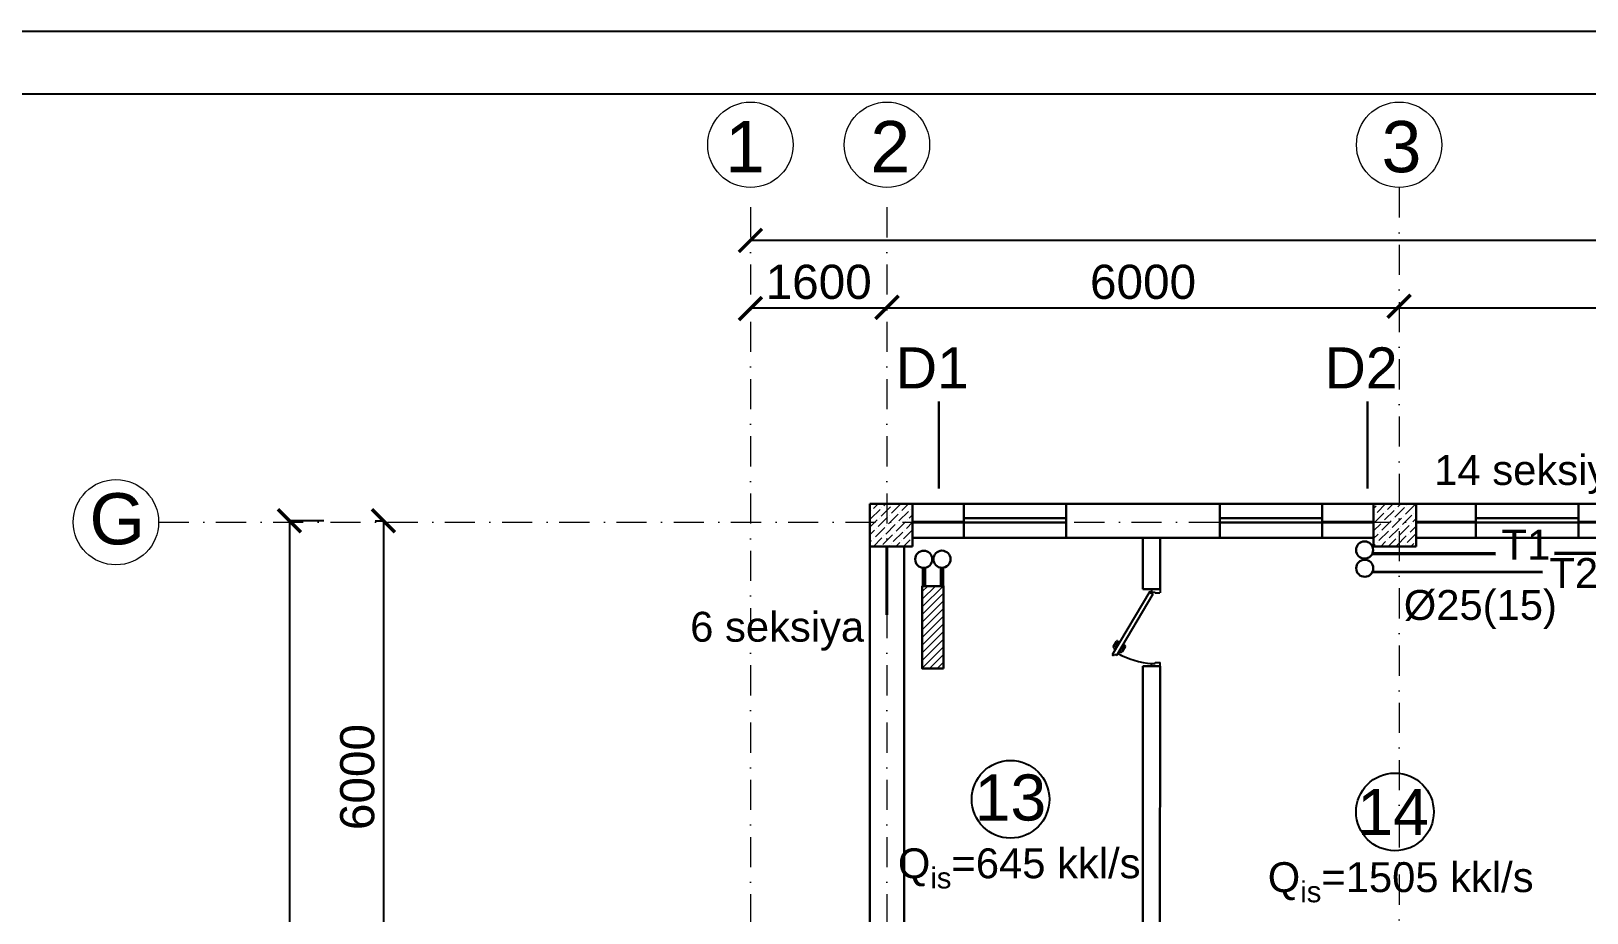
# Model space of a CAD drawing. Header units: millimetres. Extents: x 895788 to 1136524, y -21936 to 400945.
# Drawn here: x 916164 to 934390, y 177840 to 188163 of the extents above; entities that cross this region are included whole.
import ezdxf

# ---------------------------------------------------------------- set-up
doc = ezdxf.new("R2010")
doc.units = ezdxf.units.MM
doc.linetypes.add('Штрихпунктирная', pattern=[670.277762, 352.777767, -176.388884, 0, -141.111112])
doc.layers.add('0_ANNOT_Dimensions', color=7, linetype='Continuous')
for name, color, linetype, lineweight in [('ДВЕРИ', 7, 'Continuous', 5), ('невидимка_Ном._пера__148', 7, 'Continuous', 50), ('оси_Ном._пера__1', 7, 'Continuous', 15), ('перегородка_Ном._пера__7', 7, 'Continuous', 60), ('перегородка_Ном._пера__7_Ном._пера__7', 7, 'Continuous', 60), ('размер2_Ном._пера__148', 7, 'Continuous', 50)]:
    doc.layers.add(name, color=color, linetype=linetype, lineweight=lineweight)
doc.styles.get("Standard").update_dxf_attribs({"font": 'arial.ttf', "height": 400})
doc.styles.add('Times New  Roman', font='times.ttf')
doc.styles.add('СГЕНЕРИР_СТИЛЬ_1', font='arial.ttf')
pattern_1 = [(45, (625537.47, -327538.65), (44.9012806, -44.9012806), [])]

# ---------------------------------------------------------------- blocks, each defined once
blk = doc.blocks.new('_ArchTick')
at = {"color": 0, "linetype": 'ByBlock', "const_width": 0.15}
blk.add_lwpolyline([(-0.5, -0.5), (0.5, 0.5)], dxfattribs=at)

msp = doc.modelspace()

# ---------------------------------------------------------------- hatches: boundary and pattern name
at = {"linetype": 'ByBlock', "lineweight": 20, "ltscale": 1.1}
h = msp.add_hatch(dxfattribs=at)
h.set_pattern_fill('ANSI31', scale=20, angle=450, style=0)
h.set_pattern_definition(pattern_1)
h.paths.add_polyline_path([(926854.548, 180698.992), (926604.548, 180698.992), (926604.548, 181665.919), (926854.548, 181665.919)])
h = msp.add_hatch(dxfattribs=at)
h.set_pattern_fill('ANSI31', scale=20, angle=450, style=0)
h.set_pattern_definition(pattern_1)
h.paths.add_polyline_path([(926854.548, 180698.992), (926604.548, 180698.992), (926604.548, 181665.919), (926854.548, 181665.919)])

# ---------------------------------------------------------------- linework, layer by layer
for p, q in [((924590.542, 185713.809), (924590.542, 185714.434)), ((969790.914, 185713.184), (924590.542, 185713.184)), ((924590.542, 184921.613), (924590.542, 184922.238)), ((926190.542, 184920.988), (924590.542, 184920.988)), ((926190.542, 184921.613), (926190.542, 184922.238)), ((926190.542, 184921.613), (926190.542, 184922.238)), ((932190.542, 184920.988), (926190.542, 184920.988)), ((932190.542, 184921.613), (932190.542, 184922.238)), ((938190.542, 184920.988), (932190.542, 184920.988)), ((932190.542, 184920.363), (932190.542, 184919.738)), ((919593.686, 182429.742), (919188.832, 182429.742)), ((919190.082, 182429.742), (919190.082, 147829.761)), ((920194.01, 182429.742), (920292.34, 182429.742)), ((920291.09, 182429.742), (920291.09, 176429.736)), ((931890.737, 182133.921), (931892.435, 182132.224))]:
    msp.add_line(p, q)
at = {"lineweight": 30}
for p, q in [((926799.181, 182807.021), (926799.181, 183825.323)), ((931821.738, 182807.021), (931821.738, 183825.323))]:
    msp.add_line(p, q, dxfattribs=at)
at = {"color": 3, "lineweight": 30}
for p, q in [((926490.542, 182629.742), (925990.542, 182629.742)), ((925990.542, 182629.742), (925990.542, 182129.742)), ((926490.542, 182129.742), (926490.542, 182629.742)), ((932390.737, 182629.742), (931890.737, 182629.742)), ((931890.737, 182629.742), (931890.737, 182129.742)), ((932390.737, 182129.742), (932390.737, 182629.742)), ((925990.542, 182129.742), (926490.542, 182129.742)), ((931890.737, 182129.742), (932390.737, 182129.742))]:
    msp.add_line(p, q, dxfattribs=at)
at = {"lineweight": 9}
for p, q in [((925990.542, 182619.794), (926000.49, 182629.742)), ((926032.402, 182573.266), (926088.878, 182629.742)), ((926153.936, 182606.411), (926177.266, 182629.742)), ((926242.324, 182518.023), (926352.81, 182628.508)), ((926363.858, 182551.169), (926442.431, 182629.742)), ((931932.052, 182529.071), (932032.722, 182629.742)), ((931943.1, 182628.508), (931943.1, 182628.508)), ((932053.586, 182562.217), (932121.11, 182629.742)), ((932175.12, 182595.363), (932209.498, 182629.742)), ((932296.654, 182628.508), (932297.887, 182629.742)), ((925999.256, 182451.732), (926109.742, 182562.217)), ((926010.305, 182551.169), (926010.305, 182551.169)), ((926087.645, 182363.343), (926198.13, 182473.829)), ((926098.693, 182462.78), (926098.693, 182462.78)), ((926120.79, 182484.877), (926231.276, 182595.363)), ((926131.839, 182584.314), (926131.839, 182584.314)), ((926209.179, 182396.489), (926319.664, 182506.974)), ((926220.227, 182495.926), (926220.227, 182495.926)), ((926253.373, 182617.46), (926253.373, 182617.46)), ((926330.713, 182429.635), (926441.198, 182540.12)), ((926341.761, 182529.071), (926341.761, 182529.071)), ((926452.247, 182462.78), (926490.542, 182501.076)), ((926463.295, 182562.217), (926463.295, 182562.217)), ((926485.392, 182584.314), (926490.542, 182589.464)), ((931890.737, 182576.145), (931921.003, 182606.411)), ((931898.906, 182407.537), (932009.391, 182518.023)), ((931909.954, 182506.974), (931909.954, 182506.974)), ((932020.44, 182440.683), (932130.925, 182551.169)), ((932031.488, 182540.12), (932031.488, 182540.12)), ((932108.828, 182352.295), (932219.314, 182462.78)), ((932119.877, 182451.732), (932119.877, 182451.732)), ((932141.974, 182473.829), (932252.459, 182584.314)), ((932153.022, 182573.266), (932153.022, 182573.266)), ((932230.362, 182385.44), (932340.848, 182495.926)), ((932241.411, 182484.877), (932241.411, 182484.877)), ((932263.508, 182506.974), (932373.993, 182617.46)), ((932274.556, 182606.411), (932274.556, 182606.411)), ((932351.896, 182418.586), (932390.737, 182457.427)), ((932362.945, 182518.023), (932362.945, 182518.023)), ((932385.042, 182540.12), (932390.737, 182545.815)), ((925990.542, 182354.629), (926076.596, 182440.683)), ((925990.542, 182266.241), (926043.451, 182319.149)), ((926054.499, 182241.809), (926164.985, 182352.295)), ((926065.548, 182341.246), (926065.548, 182341.246)), ((926142.888, 182153.421), (926253.373, 182263.906)), ((926176.033, 182274.955), (926286.519, 182385.44)), ((926187.082, 182374.392), (926187.082, 182374.392)), ((926264.421, 182186.567), (926374.907, 182297.052)), ((926275.47, 182286.003), (926275.47, 182286.003)), ((926297.567, 182308.101), (926408.053, 182418.586)), ((926308.616, 182407.537), (926308.616, 182407.537)), ((926385.955, 182219.712), (926490.542, 182324.299)), ((926397.004, 182319.149), (926397.004, 182319.149)), ((926419.101, 182341.246), (926490.542, 182412.687)), ((926430.15, 182440.683), (926430.15, 182440.683)), ((931890.737, 182310.98), (931976.246, 182396.489)), ((931890.737, 182222.592), (931943.1, 182274.955)), ((931954.149, 182197.615), (932064.634, 182308.101)), ((931965.197, 182297.052), (931965.197, 182297.052)), ((931987.294, 182319.149), (932097.78, 182429.635)), ((931998.343, 182418.586), (931998.343, 182418.586)), ((932075.683, 182230.761), (932186.168, 182341.246)), ((932086.731, 182330.198), (932086.731, 182330.198)), ((932197.217, 182263.906), (932307.702, 182374.392)), ((932208.265, 182363.343), (932208.265, 182363.343)), ((932285.605, 182175.518), (932390.737, 182280.65)), ((932296.654, 182274.955), (932296.654, 182274.955)), ((932318.751, 182297.052), (932390.737, 182369.039)), ((932329.799, 182396.489), (932329.799, 182396.489)), ((925990.542, 182177.852), (926010.305, 182197.615)), ((926030.82, 182129.742), (926131.839, 182230.761)), ((926032.402, 182219.712), (926032.402, 182219.712)), ((926120.79, 182131.324), (926120.79, 182131.324)), ((926153.936, 182252.858), (926153.936, 182252.858)), ((926207.597, 182129.742), (926220.227, 182142.372)), ((926242.324, 182164.47), (926242.324, 182164.47)), ((926295.985, 182129.742), (926341.761, 182175.518)), ((926363.858, 182197.615), (926363.858, 182197.615)), ((926384.373, 182129.742), (926463.295, 182208.664)), ((926474.344, 182131.324), (926490.542, 182147.522)), ((926485.392, 182230.761), (926485.392, 182230.761)), ((931890.737, 182134.204), (931909.954, 182153.421)), ((931932.052, 182175.518), (931932.052, 182175.518)), ((931974.664, 182129.742), (932031.488, 182186.567)), ((932053.586, 182208.664), (932053.586, 182208.664)), ((932063.052, 182129.742), (932153.022, 182219.712)), ((932164.071, 182142.372), (932274.556, 182252.858)), ((932175.12, 182241.809), (932175.12, 182241.809)), ((932239.829, 182129.742), (932241.411, 182131.324)), ((932263.508, 182153.421), (932263.508, 182153.421)), ((932328.217, 182129.742), (932362.945, 182164.47)), ((932385.042, 182186.567), (932385.042, 182186.567))]:
    msp.add_line(p, q, dxfattribs=at)
at = {"color": 0, "lineweight": 30}
for p, q in [((926490.542, 182629.742), (967890.542, 182629.742)), ((928290.062, 182629.742), (927090.062, 182629.742)), ((927090.062, 182629.742), (927090.062, 182229.742)), ((928290.062, 182229.742), (928290.062, 182629.742)), ((931290.062, 182629.742), (930090.062, 182629.742)), ((930090.062, 182629.742), (930090.062, 182229.742)), ((931290.062, 182229.742), (931290.062, 182629.742)), ((934290.062, 182629.742), (933090.062, 182629.742)), ((933090.062, 182629.742), (933090.062, 182229.742)), ((934290.062, 182229.742), (934290.062, 182629.742)), ((925990.542, 182129.742), (925990.542, 176729.736)), ((926390.542, 182129.742), (926390.542, 176729.736)), ((927090.062, 182229.742), (926490.366, 182229.742)), ((927090.062, 182229.742), (928290.062, 182229.742)), ((930090.062, 182229.742), (928290.062, 182229.742)), ((929389.581, 182229.742), (929189.581, 182229.742)), ((929189.581, 182229.742), (929189.581, 181629.742)), ((929389.581, 181629.742), (929389.581, 182229.742)), ((930090.062, 182229.742), (931290.062, 182229.742)), ((931890.737, 182229.742), (931290.062, 182229.742)), ((933090.062, 182229.742), (932390.737, 182229.742)), ((933090.062, 182229.742), (934290.062, 182229.742)), ((934990.366, 182229.742), (934290.062, 182229.742)), ((929189.581, 181629.742), (929389.581, 181629.742)), ((929189.581, 180729.742), (929185.622, 176629.736)), ((929189.581, 180729.742), (929389.581, 180729.742)), ((929385.622, 176629.736), (929389.581, 180729.742))]:
    msp.add_line(p, q, dxfattribs=at)
at = {"color": 146, "lineweight": 30, "true_color": 0x105689}
for p, q in [((927090.062, 182460.879), (927090.062, 182410.879)), ((928290.062, 182460.879), (927090.062, 182460.879)), ((928290.062, 182410.879), (928290.062, 182460.879)), ((930090.062, 182460.879), (930090.062, 182410.879)), ((931290.062, 182460.879), (930090.062, 182460.879)), ((931290.062, 182410.879), (931290.062, 182460.879)), ((933090.062, 182460.879), (933090.062, 182410.879)), ((934290.062, 182460.879), (933090.062, 182460.879)), ((934290.062, 182410.879), (934290.062, 182460.879)), ((927090.062, 182410.879), (928290.062, 182410.879)), ((930090.062, 182410.879), (931290.062, 182410.879)), ((933090.062, 182410.879), (934290.062, 182410.879))]:
    msp.add_line(p, q, dxfattribs=at)
at = {"lineweight": 40}
for p, q in [((926490.542, 182415.233), (927090.062, 182415.233)), ((931890.737, 182415.233), (931290.062, 182415.233)), ((932390.737, 182415.233), (933090.062, 182415.233)), ((935090.366, 182415.233), (934290.062, 182415.233)), ((926190.542, 182129.742), (926190.542, 181329.742))]:
    msp.add_line(p, q, dxfattribs=at)
at = {"color": 1, "lineweight": 50}
for p, q in [((931876.816, 182045.618), (933318.531, 182045.196)), ((934012.068, 182049.065), (934838.835, 182052.184))]:
    msp.add_line(p, q, dxfattribs=at)
at = {"color": 1, "lineweight": 60}
msp.add_line((926621.193, 181879.108), (926621.193, 181665.919), dxfattribs=at)
at = {"color": 5, "lineweight": 60}
msp.add_line((926834.98, 181880.368), (926834.98, 181665.919), dxfattribs=at)
at = {"color": 5, "lineweight": 40}
msp.add_line((931877.554, 181830.73), (933871.228, 181827.579), dxfattribs=at)
at = {"color": 1, "linetype": 'ByBlock', "lineweight": 30, "ltscale": 1.1}
msp.add_lwpolyline([(926854.548, 180698.992), (926604.548, 180698.992), (926604.548, 181665.919), (926854.548, 181665.919), (926854.548, 180698.992)], dxfattribs=at)
msp.add_lwpolyline([(926854.548, 180698.992), (926604.548, 180698.992), (926604.548, 181665.919), (926854.548, 181665.919), (926854.548, 180698.992)], dxfattribs=at)
at = {"color": 7, "linetype": 'Continuous', "lineweight": 30, "ltscale": 50}
for centre in [(926621.193, 181979.108), (926834.98, 181980.368), (931786.169, 182087.847), (931787.429, 181874.06)]:
    msp.add_circle(centre, 100, dxfattribs=at)
at = {"lineweight": 25}
for centre in [(927638.156, 179169.193), (932141.585, 179022.063)]:
    msp.add_circle(centre, 454.873, dxfattribs=at)
at = {"layer": '0_ANNOT_Dimensions', "lineweight": 9}
for p, q in [((926973.995, 182229.742), (926790.214, 182229.742)), ((929027.481, 182229.742), (928726.231, 182229.742)), ((929189.371, 180211.135), (929189.371, 180512.385)), ((929190.366, 180379.888), (929190.366, 180514.631)), ((929389.371, 180362.385), (929389.371, 180514.631)), ((929389.371, 180211.135), (929389.371, 180512.385))]:
    msp.add_line(p, q, dxfattribs=at)
at = {"layer": 'ДВЕРИ', "color": 251, "lineweight": 25, "true_color": 0x636466}
for p, q in [((929269.587, 181602.365), (928829.719, 180861.935)), ((929303.633, 181571.684), (928877.541, 180854.435)), ((929269.587, 181602.365), (929282.876, 181594.47)), ((929282.876, 181594.47), (929278.285, 181586.742)), ((929278.285, 181586.742), (929303.633, 181571.684)), ((929289.203, 181629.742), (929289.203, 181593.789)), ((929289.203, 181629.742), (929289.203, 181593.789)), ((929289.203, 181593.789), (929330.882, 181593.789)), ((929330.882, 181593.789), (929330.882, 181584.801)), ((929330.882, 181584.801), (929388.943, 181584.801)), ((929389.581, 181629.742), (929389.581, 181584.801)), ((928843.998, 180963.462), (928877.947, 181020.607)), ((928896.464, 181009.607), (928868.921, 180963.244)), ((928890.265, 181023.744), (928893.327, 181021.925)), ((928829.719, 180861.935), (928845.177, 180852.752)), ((928845.177, 180852.752), (928854.358, 180868.207)), ((928864.123, 180930.597), (928850.272, 180938.826)), ((928854.338, 180914.124), (928887.788, 180970.432)), ((928858.893, 180911.418), (928854.338, 180914.124)), ((928854.358, 180868.207), (928877.538, 180854.437)), ((928872.057, 180950.926), (928875.12, 180949.107)), ((928887.788, 180970.432), (928892.344, 180967.725)), ((928903.01, 180885.209), (928897.695, 180888.367)), ((928936.461, 180941.517), (928903.01, 180885.209)), ((928912.796, 180901.682), (928925.928, 180893.881)), ((928926.135, 180918.8), (928923.792, 180920.192)), ((928931.186, 180944.65), (928936.461, 180941.517)), ((928965.996, 180968.3), (928938.453, 180921.937)), ((928950.565, 180900.154), (928984.513, 180957.3)), ((928981.376, 180969.618), (928978.314, 180971.437)), ((929289.203, 180724.161), (929289.203, 180760.047)), ((929289.203, 180760.047), (929330.882, 180760.047)), ((929330.882, 180760.047), (929330.882, 180769.035)), ((929330.882, 180769.035), (929389.581, 180769.035)), ((929389.581, 180724.161), (929389.581, 180769.035))]:
    msp.add_line(p, q, dxfattribs=at)
for centre, radius, start, end in [((928885.674, 181016.017), 8.988, 59.2867078, 149.2867078), ((928888.736, 181014.198), 8.988, 329.2867078, 59.2867078), ((928859.453, 180954.281), 17.976, 149.2867078, 239.2867078), ((928876.648, 180958.653), 8.988, 149.2867078, 239.2867078), ((929351.202, 181688.056), 929.853, 240.4294112, 266.5923451), ((928935.11, 180909.336), 17.976, 239.2867078, 329.2867078), ((928930.726, 180926.528), 8.988, 239.2867078, 329.2867078), ((928973.723, 180963.709), 8.988, 59.2867078, 149.2867078), ((928976.786, 180961.89), 8.988, 329.2867078, 59.2867078)]:
    msp.add_arc(centre, radius, start, end, dxfattribs=at)
at = {"layer": 'невидимка_Ном._пера__148', "linetype": 'Continuous', "lineweight": 25}
msp.add_line((910763.928, 188163.284), (997128.047, 188163.284), dxfattribs=at)
at = {"layer": 'оси_Ном._пера__1', "linetype": 'Штрихпунктирная'}
for p, q in [((932190.542, 186332.517), (932190.542, 147252.88)), ((924590.542, 186101.42), (924590.542, 147252.88)), ((926190.542, 186101.42), (926190.542, 147252.88)), ((917658.194, 182415.233), (968321.229, 182415.233))]:
    msp.add_line(p, q, dxfattribs=at)
at = {"layer": 'оси_Ном._пера__1', "linetype": 'Continuous'}
for centre in [(924590.542, 186832.517), (926190.542, 186832.517), (932190.542, 186832.517), (917158.196, 182413.978)]:
    msp.add_circle(centre, 500, dxfattribs=at)
at = {"layer": 'размер2_Ном._пера__148', "linetype": 'Continuous', "lineweight": 25}
msp.add_line((914939.334, 187431.075), (996427.923, 187431.075), dxfattribs=at)

# ---------------------------------------------------------------- block references
at = {"xscale": 270, "yscale": 270, "zscale": 270}
for p, rotation in [((924590.542, 185713.184), 180), ((924590.542, 184915.704), 180), ((926190.542, 184929.235), 180), ((932190.542, 184942.397), 180), ((919190.082, 182429.742), 90), ((920291.09, 182429.742), 90)]:
    msp.add_blockref('_ArchTick', p, dxfattribs=dict(at, rotation=rotation))

# ---------------------------------------------------------------- texts
at = {"char_height": 400, "attachment_point": 5}
for s, insert in [('1600', (925390.542, 185225.217)), ('6000', (929190.542, 185225.217))]:
    msp.add_mtext(s, dxfattribs=dict(at, insert=insert))
at = {"char_height": 480, "attachment_point": 3}
for s, insert in [('{\\fArial|b0|i0|c238|p34;D1}', (927150.839, 184460.585)), ('{\\fArial|b0|i0|c238|p34;D2}', (932173.396, 184460.585))]:
    msp.add_mtext_dynamic_manual_height_columns(s, width=1030.0719, gutter_width=2000, heights=[0], dxfattribs=dict(at, insert=insert))
at = {"color": 7, "lineweight": 0, "char_height": 350, "attachment_point": 3}
for s, insert in [('\\A1;{\\fArial|b0|i0|c238|p34;\\C0;14 seksiya}', (934912.167, 183199.794)), ('\\A1;{\\fArial|b0|i0|c238|p34;\\C0;6 seksiya}', (925923.097, 181364.874))]:
    msp.add_mtext_dynamic_manual_height_columns(s, width=10701.33594, gutter_width=12.5, heights=[0], dxfattribs=dict(at, insert=insert))
at = {"char_height": 350, "width": 487.89948, "attachment_point": 1, "style": 'Times New  Roman'}
for s, insert in [('{\\fArial|b0|i0|c0|p34;T\\fArial|b0|i0|c238|p34;1}', (933389.895, 182326.135)), ('{\\fArial|b0|i0|c0|p34;T\\fArial|b0|i0|c238|p34;2}', (933950.829, 181993.603)), ('{\\fArial|b0|i0|c238|p34;%%C25(15)}', (932245.233, 181619.489))]:
    msp.add_mtext(s, dxfattribs=dict(at, insert=insert))
at = {"insert": (919986.861, 179429.739), "char_height": 400, "attachment_point": 5, "rotation": 90}
msp.add_mtext('6000', dxfattribs=at)
at = {"color": 1, "lineweight": 0, "char_height": 350, "attachment_point": 3}
for s, insert in [('\\A1;{\\fArial|b0|i0|c238|p34;\\C256;Q\\H0.7x;\\S^ is;\\H1.4286x;=645 kkl/s}', (929160.634, 178594.809)), ('\\A1;{\\fArial|b0|i0|c238|p34;\\C256;Q\\H0.7x;\\S^ is;\\H1.4286x;=1505 kkl/s}', (933765.767, 178432.891))]:
    msp.add_mtext_dynamic_manual_height_columns(s, width=10701.33594, gutter_width=12.5, heights=[0], dxfattribs=dict(at, insert=insert))
at = {"layer": 'перегородка_Ном._пера__7', "lineweight": 50, "style": 'СГЕНЕРИР_СТИЛЬ_1'}
for s, p in [('13', (927217.052, 178920.438)), ('14', (931699.884, 178751.693))]:
    msp.add_text(s, height=540, dxfattribs=at).set_placement(p)
at = {"layer": 'перегородка_Ном._пера__7_Ном._пера__7', "lineweight": 50, "style": 'СГЕНЕРИР_СТИЛЬ_1'}
for s, p in [('1', (924294.264, 186510.963)), ('2', (925995.747, 186510.963)), ('3', (931985.106, 186510.963)), ('G', (916847.454, 182153.355))]:
    msp.add_text(s, height=600, dxfattribs=at).set_placement(p)

doc.saveas('drawing.dxf')
